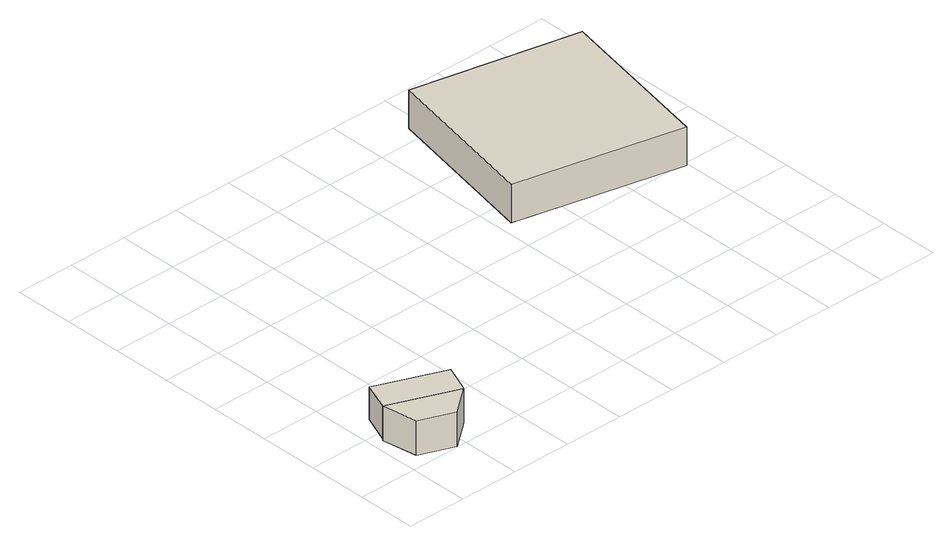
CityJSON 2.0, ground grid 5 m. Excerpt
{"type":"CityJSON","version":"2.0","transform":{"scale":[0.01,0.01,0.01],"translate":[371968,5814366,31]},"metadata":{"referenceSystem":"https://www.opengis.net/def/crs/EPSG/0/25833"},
"CityObjects":{
"building1":{"type":"Building","attributes":{"Gemeindeschluessel":"11000005","BezugspunktDach":"2200","function":"51009_1610","measuredHeight":2.9,"storeysAboveGround":0},"address":[{"country":"Germany","locality":"Berlin"}],"geometry":[{"type":"Solid","lod":"1","boundaries":[[[[0,1,2,3]],[[4,5,6,7]],[[4,7,3,2]],[[5,4,2,1]],[[6,5,1,0]],[[7,6,0,3]]]]}]},
"building2":{"type":"Building","attributes":{"Gemeindeschluessel":"11000005","BezugspunktDach":"2200","function":"31001_2444","measuredHeight":2.75,"storeysAboveGround":1},"address":[{"country":"Germany","locality":"Berlin","thoroughfareNumber":"50 (4)","thoroughfareName":"Uferpromenade"}],"geometry":[{"type":"Solid","lod":"1","boundaries":[[[[2,8,9,3]],[[10,11,12,13]],[[10,13,3,9]],[[11,10,9,8]],[[12,11,8,2]],[[13,12,2,3]]]]}]},
"building3":{"type":"Building","attributes":{"Gemeindeschluessel":"11000005","BezugspunktDach":"2200","function":"31001_1312","measuredHeight":3.82,"storeysAboveGround":1},"address":[{"country":"Germany","locality":"Berlin","thoroughfareNumber":"50A (2)","thoroughfareName":"Uferpromenade"}],"geometry":[{"type":"Solid","lod":"1","boundaries":[[[[14,15,16,17]],[[18,19,20,21]],[[18,21,17,16]],[[19,18,16,15]],[[20,19,15,14]],[[21,20,14,17]]]]}]}
},
"vertices":[
[139,121,369],[424,6,369],[658,190,369],[93,418,369],[658,190,79],[424,6,79],[139,121,79],[93,418,79],
[753,426,369],[189,656,369],[189,656,93],[753,426,93],[658,190,93],[93,418,93],
[3925,1403,465],[4208,2772,465],[2825,3067,465],[2542,1721,465],[2825,3067,141],[4208,2772,141],[3925,1403,141],[2542,1721,141]
]}
